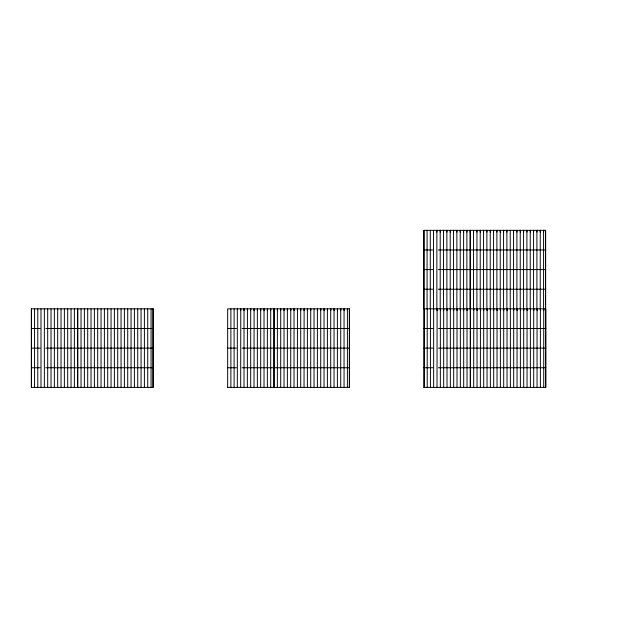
<?xml version="1.0" encoding="UTF-8"?>
<svg xmlns="http://www.w3.org/2000/svg" width="618" height="618" viewBox="0 0 618 618"><rect width="100%" height="100%" fill="white"/><g stroke="black" fill="none" stroke-linecap="round" stroke-linejoin="round"><path stroke-width="0.93" d="M77.683 387.386L77.706 308.853M470.198 308.853L470.221 230.329L470.221 232.09M240.688 310.622L240.765 308.853L240.688 387.386M244.017 310.622L244.095 308.853M247.354 310.622L247.432 308.853L247.354 387.386M250.692 310.622L250.761 308.853M254.021 310.622L254.098 308.853L254.021 387.386M257.358 310.622L257.436 308.853M260.696 310.622L260.765 308.853M264.025 310.622L264.102 308.853M267.362 310.622L267.439 308.853M270.699 310.622L270.769 308.853M274.029 310.622L274.106 308.853M277.366 310.622L277.443 308.853M280.703 310.622L280.773 308.853M284.033 310.622L284.11 308.853M287.37 310.622L287.447 308.853M290.707 310.622L290.777 308.853L290.707 387.386M294.037 310.622L294.114 308.853M297.374 310.622L297.451 308.853L297.374 387.386M300.711 310.622L300.781 308.853M304.041 310.622L304.118 308.853L304.041 387.386M307.378 310.622L307.455 308.853M310.715 310.622L310.784 308.853M317.413 310.622L317.49 308.853M320.742 310.622L320.819 308.853M324.079 310.622L324.156 308.853M327.416 310.622L327.486 308.853M330.746 310.622L330.823 308.853M334.083 310.622L334.16 308.853M337.42 310.622L337.49 308.853M340.75 310.622L340.827 308.853M344.087 310.622L344.164 308.853M347.424 310.622L347.494 308.853M436.872 232.09L436.949 230.329M440.209 232.09L440.286 230.329M437.011 310.622L437.088 308.853L437.011 387.386M443.546 232.09L443.616 230.329M440.348 310.622L440.425 308.853M446.876 232.09L446.953 230.329M443.685 310.622L443.755 308.853M450.213 232.09L450.29 230.329M447.015 310.622L447.092 308.853M453.55 232.09L453.62 230.329M450.352 310.622L450.429 308.853M456.88 232.09L456.957 230.329M453.689 310.622L453.759 308.853M460.217 232.09L460.294 230.329M457.019 310.622L457.096 308.853M463.554 232.09L463.624 230.329L463.554 308.853M460.356 310.622L460.433 308.853M466.884 232.09L466.961 230.329M463.693 310.622L463.763 308.853M467.023 310.622L467.1 308.853M473.558 232.09L473.627 230.329M470.36 310.622L470.437 308.853M476.887 232.09L476.965 230.329L476.887 308.853M473.697 310.622L473.767 308.853L473.697 387.386M480.225 232.09L480.302 230.329M477.026 310.622L477.104 308.853M483.562 232.09L483.631 230.329M480.364 310.622L480.441 308.853L480.364 387.386M486.891 232.09L486.969 230.329M483.701 310.622L483.77 308.853M490.228 232.09L490.306 230.329M487.03 310.622L487.108 308.853L487.03 387.386M493.566 232.09L493.635 230.329M490.368 310.622L490.445 308.853M496.895 232.09L496.972 230.329M493.697 310.622L493.774 308.853M500.232 232.09L500.31 230.329M497.034 310.622L497.111 308.853M503.57 232.09L503.639 230.329M500.371 310.622L500.449 308.853M506.899 232.09L506.976 230.329M503.701 310.622L503.778 308.853M507.038 310.622L507.115 308.853M513.597 232.09L513.674 230.329M516.934 232.09L517.011 230.329M513.736 310.622L513.813 308.853M520.271 232.09L520.341 230.329M517.073 310.622L517.15 308.853M523.6 232.09L523.678 230.329M520.41 310.622L520.48 308.853M526.938 232.09L527.015 230.329M523.74 310.622L523.817 308.853M530.275 232.09L530.344 230.329M527.077 310.622L527.154 308.853M533.604 232.09L533.682 230.329M530.414 310.622L530.483 308.853M536.942 232.09L537.019 230.329M533.743 310.622L533.821 308.853M540.279 232.09L540.348 230.329M537.081 310.622L537.158 308.853M543.608 232.09L543.685 230.329M540.418 310.622L540.487 308.853M543.747 310.622L543.825 308.853M423.848 249.958L432.631 249.958M438.309 249.958L545.655 249.958M423.848 269.587L432.631 269.587M438.309 269.587L545.655 269.587M423.848 289.224L432.631 289.224M438.309 289.224L545.655 289.224M31.333 328.49L40.116 328.49M45.786 328.49L153.133 328.49M227.663 328.49L236.447 328.49M242.117 328.49L349.464 328.49M423.987 328.49L432.77 328.49M438.448 328.49L545.794 328.49M31.333 348.119L40.116 348.119M45.786 348.119L153.133 348.119M227.663 348.119L236.447 348.119M242.117 348.119L349.464 348.119M423.987 348.119L432.77 348.119M438.448 348.119L545.794 348.119M31.333 367.756L40.116 367.756M45.786 367.756L153.133 367.756M227.663 367.756L236.447 367.756M242.117 367.756L349.464 367.756M423.987 367.756L432.77 367.756M438.448 367.756L545.794 367.756M227.602 387.386L349.464 387.386L349.464 308.853L227.663 308.853L227.663 387.386M423.925 387.386L545.794 387.386L545.794 308.853L423.786 308.853L423.848 230.329L545.655 230.329L545.655 387.386M545.516 230.329L545.516 308.853M543.716 308.853L543.716 387.386M543.577 230.329L543.577 308.853M540.387 308.853L540.387 387.386M540.248 230.329L540.248 308.853M537.05 308.853L537.05 387.386M536.911 230.329L536.911 308.853M533.713 308.853L533.713 387.386M533.573 230.329L533.573 308.853M530.383 308.853L530.383 387.386M530.244 230.329L530.244 308.853M527.046 308.853L527.046 387.386M526.907 230.329L526.907 308.853M523.709 308.853L523.709 387.386M523.57 230.329L523.57 308.853M520.379 308.853L520.379 387.386M520.24 230.329L520.24 308.853M517.042 308.853L517.042 387.386M516.903 230.329L516.903 308.853M513.705 308.853L513.705 387.386M513.566 230.329L513.566 308.853M510.375 308.853L510.375 387.386M510.236 230.329L510.236 308.853M507.038 308.853L507.038 387.386M506.899 230.329L506.899 308.853M503.701 308.853L503.701 387.386M503.57 230.329L503.57 308.853M500.371 308.853L500.371 387.386M500.232 230.329L500.232 308.853M497.034 308.853L497.034 387.386M496.895 230.329L496.895 308.853M493.697 308.853L493.697 387.386M493.566 230.329L493.566 308.853M490.368 308.853L490.368 387.386M490.228 230.329L490.228 308.853M486.891 230.329L486.891 308.853M483.701 308.853L483.701 387.386M483.562 230.329L483.562 308.853M480.225 230.329L480.225 308.853M477.026 308.853L477.026 387.386M473.558 230.329L473.558 308.853M470.221 230.329L470.221 308.853M467.023 308.853L467.023 387.386M466.884 230.329L466.884 308.853M463.693 308.853L463.693 387.386M460.356 308.853L460.356 387.386M460.217 230.329L460.217 308.853M457.019 308.853L457.019 387.386M456.88 230.329L456.88 308.853M453.689 308.853L453.689 387.386M453.55 230.329L453.55 308.853M450.352 308.853L450.352 387.386M450.213 230.329L450.213 308.853M447.015 308.853L447.015 387.386M446.876 230.329L446.876 308.853M443.685 308.853L443.685 387.386M443.546 230.329L443.546 308.853M440.348 308.853L440.348 387.386M440.209 230.329L440.209 308.853M436.872 230.329L436.872 308.853M433.651 308.853L433.651 387.386M433.512 230.329L433.512 308.853M430.429 308.853L430.429 387.386M430.29 230.329L430.29 308.853M427.216 308.853L427.216 387.386M427.077 230.329L427.077 308.853M424.18 308.853L424.18 387.386M424.041 230.329L423.987 387.386M349.325 308.853L349.325 387.386M347.393 308.853L347.393 387.386M344.056 308.853L344.056 387.386M340.719 308.853L340.719 387.386M337.389 308.853L337.389 387.386M334.052 308.853L334.052 387.386M330.715 308.853L330.715 387.386M327.385 308.853L327.385 387.386M324.048 308.853L324.048 387.386M320.719 308.853L320.719 387.386M317.382 308.853L317.382 387.386M314.044 308.853L314.044 387.386M310.715 308.853L310.715 387.386M307.378 308.853L307.378 387.386M300.711 308.853L300.711 387.386M294.037 308.853L294.037 387.386M287.37 308.853L287.37 387.386M284.033 308.853L284.033 387.386M280.703 308.853L280.703 387.386M277.366 308.853L277.366 387.386M270.699 308.853L270.699 387.386M267.362 308.853L267.362 387.386M264.025 308.853L264.025 387.386M260.696 308.853L260.696 387.386M257.358 308.853L257.358 387.386M250.692 308.853L250.692 387.386M244.017 308.853L244.017 387.386M237.32 308.853L237.32 387.386M234.106 308.853L234.106 387.386M230.885 308.853L230.885 387.386M152.994 308.853L152.994 387.386M151.062 308.853L151.062 387.386M147.733 308.853L147.733 387.386M144.396 308.853L144.396 387.386M141.058 308.853L141.058 387.386M137.729 308.853L137.729 387.386M134.392 308.853L134.392 387.386M131.055 308.853L131.055 387.386M127.725 308.853L127.725 387.386M124.388 308.853L124.388 387.386M121.051 308.853L121.051 387.386M117.721 308.853L117.721 387.386M114.384 308.853L114.384 387.386M111.047 308.853L111.047 387.386M107.717 308.853L107.717 387.386M104.38 308.853L104.38 387.386M101.043 308.853L101.043 387.386M97.714 308.853L97.714 387.386M94.376 308.853L94.376 387.386M91.039 308.853L91.039 387.386M87.71 308.853L87.71 387.386M84.372 308.853L84.372 387.386M81.035 308.853L81.035 387.386M77.683 308.853L77.706 387.386M74.369 308.853L74.369 387.386M71.031 308.853L71.031 387.386M67.702 308.853L67.702 387.386M64.365 308.853L64.365 387.386M61.027 308.853L61.027 387.386M57.698 308.853L57.698 387.386M54.361 308.853L54.361 387.386M51.031 308.853L51.031 387.386M47.694 308.853L47.694 387.386M44.357 308.853L44.357 387.386M40.997 308.853L40.997 387.386M37.775 308.853L37.775 387.386M34.562 308.853L34.562 387.386M31.526 308.853L31.495 387.671M274.029 308.853L274.006 387.386L274.029 308.853M470.36 308.853L470.337 387.386L470.36 308.853M153.133 308.853L31.333 308.853L31.333 387.386L153.133 387.386L153.133 308.853"/></g></svg>
